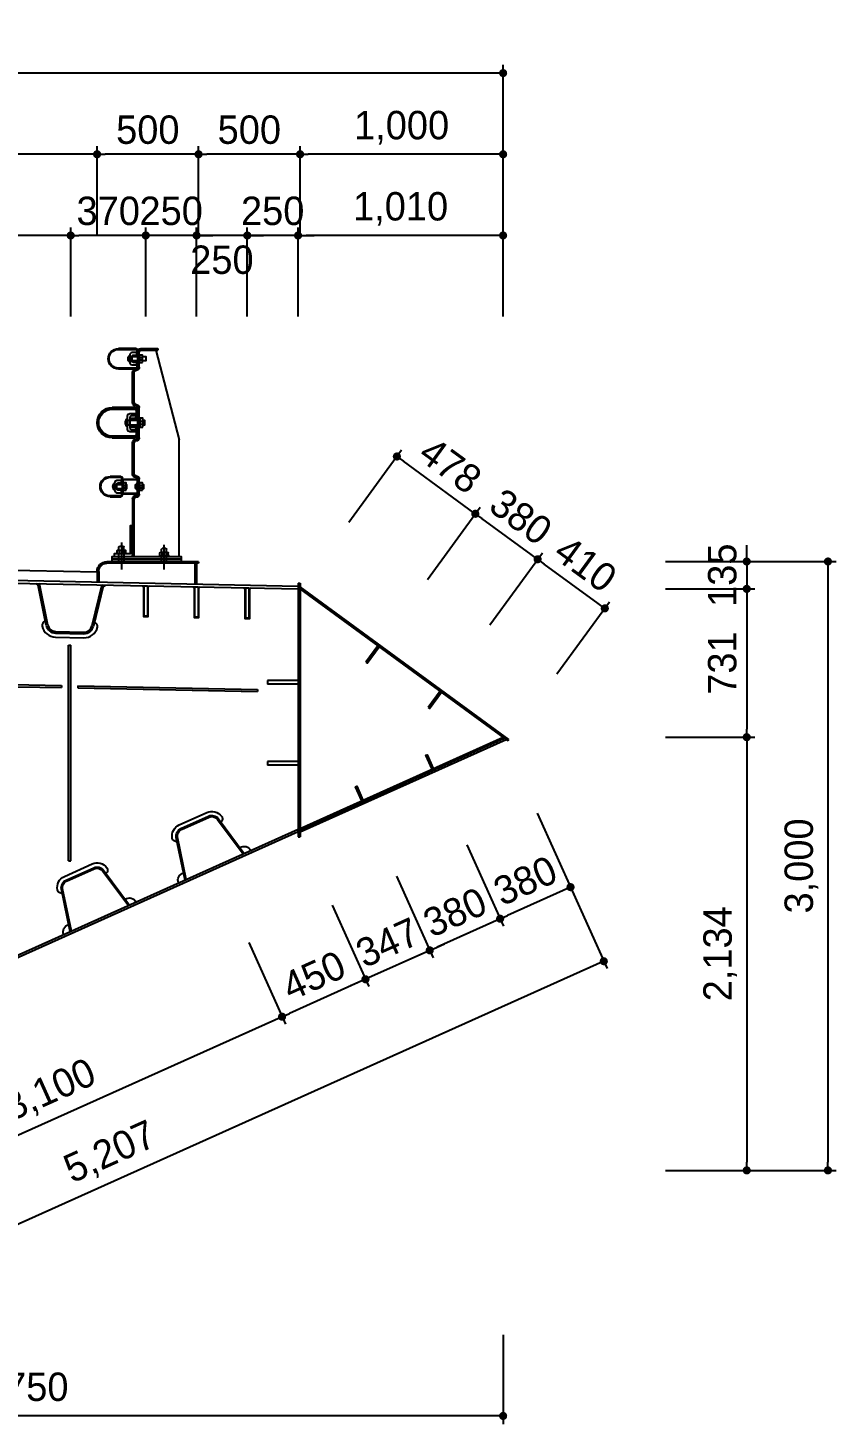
# Model space of a CAD drawing. Extents: x 2940 to 32027, y 1294 to 22572.
# Drawn here: x 22040 to 26021, y 13912 to 20791 of the extents above; entities that cross this region are included whole.
import ezdxf

# ---------------------------------------------------------------- set-up
doc = ezdxf.new("R2010")
doc.units = 0
doc.header["$LTSCALE"] = 400
doc.linetypes.add('CENTER', pattern=[2, 1.25, -0.25, 0.25, -0.25])
doc.linetypes.add('HIDDEN', pattern=[0.375, 0.25, -0.125])
for name, color, linetype in [('CS-DIML', 1, 'Continuous'), ('CS-LIN2', 1, 'Continuous'), ('CS-STEL-MAJR', 3, 'Continuous'), ('DIML', 1, 'Continuous')]:
    doc.layers.add(name, color=color, linetype=linetype)
doc.styles.add('휴먼고딕', font='')
doc.styles.get('휴먼고딕').set_extended_font_data('휴먼고딕')
doc.dimstyles.new('일반도면_0001', dxfattribs={"dimtxt": 3.5, "dimasz": 1, "dimexe": 1, "dimexo": 5, "dimgap": 1.25, "dimtad": 1, "dimdec": 0, "dimzin": 0, "dimdsep": 46, "dimlunit": 6, "dimtxsty": '휴먼고딕', "dimblk": 'DOT', "dimcen": 0, "dimclrd": 1, "dimclre": 1, "dimclrt": 7, "dimadec": 0, "dimazin": 0, "dimtfac": 1, "dimtdec": 0, "dimtix": 1, "dimtmove": 2, "dimatfit": 3, "dimldrblk": 'NONE', "dimfxl": 1, "dimfrac": 2, "dimtolj": 1, "dimtzin": 0, "dimarcsym": 0})

# ---------------------------------------------------------------- blocks, each defined once
blk = doc.blocks.new('u-rib')
at = {"layer": 'CS-STEL-MAJR'}
for p, q in [((-116.6, -204.4), (-162, 0)), ((-153.9, 0), (-161.7, -1.7)), ((-108.8, -202.7), (-153.9, 0)), ((153.9, 0), (108.8, -202.7)), ((153.9, 0), (161.7, -1.7)), ((172, 0), (159.9, -9.8)), ((-172, 0), (-159.9, -9.8)), ((162, 0), (116.6, -204.4)), ((-69.7, -234), (69.7, -234)), ((-69.7, -242), (69.7, -242)), ((-69.7, -262), (69.7, -262))]:
    blk.add_line(p, q, dxfattribs=at)
for centre, radius, start, end in [((-116.6, -204.4), 20, 102.53382, 192.53382), ((-69.7, -194), 48, 192.53382, 270), ((-69.7, -194), 40, 192.53382, 270), ((69.7, -194), 40, 270, 347.46618), ((69.7, -194), 48, 270, 347.46618), ((116.6, -204.4), 20, 347.46618, 77.46618), ((-69.7, -194), 68, 192.53382, 270), ((69.7, -194), 68, 270, 347.46618)]:
    blk.add_arc(centre, radius, start, end, dxfattribs=at)
blk = doc.blocks.new('연석')
at = {"layer": 'CS-STEL-MAJR'}
for p, q in [((-290, 1142), (-405, 700)), ((-216, 1150), (-300, 1150)), ((-300, 1150), (-300, 1142)), ((-216, 1142), (-300, 1142)), ((-211.2, 1106), (-223, 1106)), ((-208, 1058), (-208, 1134)), ((-200, 1119), (-200, 1142)), ((-200, 1058), (-200, 1134)), ((-196, 1142), (-196, 1119)), ((-192, 1150), (-105, 1150)), ((-105, 1146), (-192, 1146)), ((-192, 1115), (-180, 1115)), ((-180, 1111), (-192, 1111)), ((-180, 1115), (-180, 1111)), ((-161, 1082), (-161, 1118)), ((-211.2, 1094), (-223, 1094)), ((-200, 1058), (-200, 1081)), ((-196, 1081), (-196, 1058)), ((-192, 1089), (-180, 1089)), ((-180, 1085), (-192, 1085)), ((-192, 1054), (-105, 1054)), ((-105, 1050), (-192, 1050)), ((-192, 1050), (-191, 1050)), ((-192, 1042), (-191, 1042)), ((-183, 883), (-183, 1034)), ((-180, 1089), (-180, 1085)), ((-175, 883), (-175, 1034)), ((-208, 711), (-208, 859)), ((-200, 711), (-200, 859)), ((-200, 814), (-200, 844)), ((-192, 875), (-191, 875)), ((-192, 867), (-191, 867)), ((-192, 844), (-192, 814)), ((-184, 860), (-75, 860)), ((-75, 852), (-184, 852)), ((-211.2, 793), (-226.2, 793)), ((-211.2, 777), (-226.2, 777)), ((-184, 806), (-167, 806)), ((-167, 798), (-184, 798)), ((-184, 772), (-167, 772)), ((-167, 764), (-184, 764)), ((-167, 806), (-167, 798)), ((-167, 772), (-167, 764)), ((-150, 763), (-150, 807)), ((-405, 126), (-405, 700)), ((-200, 726), (-200, 756)), ((-192, 756), (-192, 726)), ((-192, 703), (-191, 703)), ((-192, 695), (-191, 695)), ((-184, 718), (-75, 718)), ((-75, 710), (-184, 710)), ((-183, 530.5), (-183, 687)), ((-175, 530.5), (-175, 687)), ((-208, 433.5), (-208, 506.5)), ((-200, 433.5), (-200, 506.5)), ((-196.8, 452), (-196.8, 488)), ((-192, 522.5), (-191, 522.5)), ((-192, 514.5), (-191, 514.5)), ((-192, 514.5), (-191, 514.5)), ((-125, 489), (-125, 512)), ((-121, 512), (-121, 489)), ((-117, 520), (-65, 520)), ((-65, 516), (-117, 516)), ((-117, 485), (-105, 485)), ((-105, 485), (-105, 481)), ((-86, 452), (-86, 488)), ((-211.2, 476), (-223, 476)), ((-211.2, 464), (-223, 464)), ((-192, 425.5), (-191, 425.5)), ((-192, 417.5), (-191, 417.5)), ((-131.4, 476), (-143.2, 476)), ((-131.4, 464), (-143.2, 464)), ((-125, 428), (-125, 451)), ((-121, 451), (-121, 428)), ((-105, 481), (-117, 481)), ((-117, 459), (-105, 459)), ((-105, 455), (-117, 455)), ((-117, 424), (-65, 424)), ((-65, 420), (-117, 420)), ((-105, 459), (-105, 455)), ((-183, 126), (-183, 409.5)), ((-350.9, 128.8), (-350.9, 142.5)), ((-347.7, 145.6), (-312.3, 145.6)), ((-342.5, 145.6), (-342.5, 161.5)), ((-340.8, 143.3), (-340.8, 131.1)), ((-339.4, 164.6), (-320.6, 164.6)), ((-319.2, 143.3), (-319.2, 131.1)), ((-317.5, 145.6), (-317.5, 161.5)), ((-309.1, 128.8), (-309.1, 142.5)), ((-93.9, 140.8), (-146.1, 140.8)), ((-146.1, 138), (-146.1, 140.8)), ((-140.9, 140.8), (-140.9, 154.5)), ((-102.3, 157.6), (-137.7, 157.6)), ((-132.5, 157.6), (-132.5, 173.5)), ((-130.8, 155.3), (-130.8, 143.1)), ((-110.6, 176.6), (-129.4, 176.6)), ((-109.2, 155.3), (-109.2, 143.1)), ((-107.5, 157.6), (-107.5, 173.5)), ((-99.1, 140.8), (-99.1, 154.5)), ((-93.9, 138), (-93.9, 140.8)), ((-500, 100), (-48, 100)), ((-500, 92), (-48, 92)), ((-356.1, 128.8), (-303.9, 128.8)), ((-356.1, 126), (-356.1, 128.8)), ((-342.5, 100), (-342.5, 126)), ((-317.5, 100), (-317.5, 126)), ((-303.9, 126), (-303.9, 128.8)), ((-8, 52), (-8, -0.2)), ((0, 52), (0, 0))]:
    blk.add_line(p, q, dxfattribs=at)
at = {"layer": 'CS-STEL-MAJR', "linetype": 'HIDDEN', "ltscale": 12.5}
for p, q in [((-198, 1142), (-198, 1119)), ((-105, 1148), (-192, 1148)), ((-192, 1113), (-180, 1113)), ((-198, 1081), (-198, 1058)), ((-180, 1087), (-192, 1087)), ((-192, 1052), (-105, 1052)), ((-196, 844), (-196, 814)), ((-75, 856), (-184, 856)), ((-184, 802), (-167, 802)), ((-167, 768), (-184, 768)), ((-196, 756), (-196, 726)), ((-184, 714), (-75, 714)), ((-123, 512), (-123, 489)), ((-65, 518), (-117, 518)), ((-117, 483), (-105, 483)), ((-123, 451), (-123, 428)), ((-105, 457), (-117, 457)), ((-117, 422), (-65, 422))]:
    blk.add_line(p, q, dxfattribs=at)
at = {"layer": 'CS-STEL-MAJR', "linetype": 'CENTER', "ltscale": 20}
blk.add_line((-330, 61.1), (-330, 182.4), dxfattribs=at)
at = {"layer": 'CS-STEL-MAJR'}
for points in [[(-223, 1091), (-241, 1091), (-241, 1109), (-223, 1109)], [(-208, 1109), (-161, 1109), (-161, 1091), (-208, 1091)], [(-226.2, 774), (-235, 774), (-235, 796), (-226.2, 796)], [(-208, 796), (-150, 796), (-150, 774), (-208, 774)], [(-223, 461), (-229.8, 461), (-229.8, 479), (-223, 479)], [(-208, 479), (-196.8, 479), (-196.8, 461), (-207.8, 461)], [(-208, 479), (-207.8, 479)], [(-207.8, 461), (-208, 461)], [(-143.2, 461), (-146, 461), (-146, 479), (-143.2, 479)], [(-128.2, 479), (-128, 479)], [(-128.2, 479), (-86, 479), (-86, 461), (-128.2, 461)], [(-128, 461), (-128.2, 461)], [(-175, 409.5), (-175, 276), (-163, 276), (-163, 138), (-85, 138), (-85, 126), (-175, 126), (-175, 276)], [(-132.5, 138), (-132.5, 100)], [(-107.5, 100), (-107.5, 138)], [(-500, 100), (-500, 92)], [(-490, 92), (-490, -9.8)], [(-482, 92), (-482, -9.6)]]:
    blk.add_lwpolyline(points, dxfattribs=at)
for points in [[(-223, 1082), (-223, 1118), (-208, 1118), (-208, 1082)], [(-211.2, 1082), (-211.2, 1118), (-208, 1118), (-208, 1082)], [(-226.2, 763), (-226.2, 807), (-211.2, 807), (-211.2, 763)], [(-211.2, 763), (-211.2, 807), (-208, 807), (-208, 763)], [(-223, 452), (-223, 488), (-208, 488), (-208, 452)], [(-211.2, 452), (-211.2, 488), (-208, 488), (-208, 452)], [(-143.2, 452), (-143.2, 488), (-128.2, 488), (-128.2, 452)], [(-131.4, 452), (-131.4, 488), (-128.2, 488), (-128.2, 452)], [(-415, 112), (-75, 112), (-75, 126), (-415, 126)], [(-415, 100), (-75, 100), (-75, 112), (-415, 112)]]:
    blk.add_lwpolyline(points, close=True, dxfattribs=at)
for points in [[(-179, 1082, 0.414214), (-173, 1088), (-173, 1112, 0.414214), (-179, 1118), (-196, 1118), (-196, 1130), (-173, 1130, -0.414214), (-161, 1118), (-161, 1082, -0.414214), (-173, 1070), (-196, 1070), (-196, 1082)], [(-168, 752), (-192, 752), (-192, 740), (-162, 740, 0.414214), (-150, 752), (-150, 818, 0.414214), (-162, 830), (-192, 830), (-192, 818), (-168, 818, -0.414214), (-162, 812), (-162, 758, -0.414214)], [(-193.6, 432.5), (-131.4, 432.5, 0.414214), (-125, 438.9), (-125, 501.1, 0.414214), (-131.4, 507.5), (-193.6, 507.5, 0.414214), (-200, 501.1), (-200, 438.9, 0.414214)], [(-193.6, 432.5), (-131.4, 432.5, 0.414214), (-125, 438.9), (-125, 501.1, 0.414214), (-131.4, 507.5), (-193.6, 507.5, 0.414214), (-200, 501.1), (-200, 438.9, 0.414214)], [(-193.6, 435.7), (-131.4, 435.7, 0.414214), (-128.2, 438.9), (-128.2, 501.1, 0.414214), (-131.4, 504.3), (-193.6, 504.3, 0.414214), (-196.8, 501.1), (-196.8, 438.9, 0.414214)], [(-193.6, 435.7), (-131.4, 435.7, 0.414214), (-128.2, 438.9), (-128.2, 501.1, 0.414214), (-131.4, 504.3), (-193.6, 504.3, 0.414214), (-196.8, 501.1), (-196.8, 438.9, 0.414214)], [(-104, 452, 0.414214), (-98, 458), (-98, 482, 0.414214), (-104, 488), (-121, 488), (-121, 500), (-98, 500, -0.414214), (-86, 488), (-86, 452, -0.414214), (-98, 440), (-121, 440), (-121, 452)]]:
    blk.add_lwpolyline(points, format="xyb", close=True, dxfattribs=at)
at = {"layer": 'CS-STEL-MAJR', "linetype": 'CENTER', "ltscale": 1000}
blk.add_lwpolyline([(-120, 194.6), (-120, 61.1)], dxfattribs=at)
at = {"layer": 'CS-STEL-MAJR'}
for centre, radius, start, end in [((-216, 1134), 16, 0, 90), ((-216, 1134), 8, 0, 90), ((-192, 1142), 8, 90, 180), ((-192, 1119), 8, 180, 270), ((-192, 1142), 4, 90, 180), ((-192, 1119), 4, 180, 270), ((-177.3, 1100), 24.2, 312.07502, 47.92498), ((-105, 1100), 50, 270, 90), ((-105, 1100), 46, 270, 90), ((-192, 1058), 16, 180, 270), ((-192, 1081), 8, 90, 180), ((-192, 1058), 8, 180, 270), ((-192, 1058), 8, 180, 270), ((-192, 1081), 4, 90, 180), ((-192, 1058), 4, 180, 270), ((-191, 1034), 16, 0, 90), ((-191, 1034), 8, 0, 90), ((-192, 859), 16, 90, 180), ((-192, 859), 8, 90, 180), ((-184, 844), 16, 90, 180), ((-184, 844), 8, 90, 180), ((-191, 883), 8, 270, 0), ((-191, 883), 16, 270, 0), ((-75, 785), 75, 270, 90), ((-75, 785), 67, 270, 90), ((-184, 814), 16, 180, 270), ((-184, 756), 16, 90, 180), ((-184, 814), 8, 180, 270), ((-184, 756), 8, 90, 180), ((-169.2, 785), 29.2, 311.11209, 48.88791), ((-192, 711), 16, 180, 270), ((-184, 726), 16, 180, 270), ((-192, 711), 8, 180, 270), ((-184, 726), 8, 180, 270), ((-191, 687), 16, 0, 90), ((-191, 687), 8, 0, 90), ((-192, 506.5), 16, 90, 180), ((-192, 506.5), 8, 90, 180), ((-213.1, 470), 24.2, 312.07502, 47.92498), ((-191, 530.5), 16, 270, 0), ((-191, 530.5), 8, 270, 0), ((-117, 512), 8, 90, 180), ((-117, 489), 8, 180, 270), ((-117, 512), 4, 90, 180), ((-117, 489), 4, 180, 270), ((-102.3, 470), 24.2, 312.07502, 47.92498), ((-65, 470), 50, 0, 90), ((-65, 470), 46, 0, 90), ((-192, 433.5), 16, 180, 270), ((-192, 433.5), 8, 180, 270), ((-191, 409.5), 16, 0, 90), ((-191, 409.5), 8, 0, 90), ((-117, 451), 8, 90, 180), ((-117, 428), 8, 180, 270), ((-117, 451), 4, 90, 180), ((-117, 428), 4, 180, 270), ((-65, 470), 46, 270, 0), ((-65, 470), 50, 270, 0), ((-347.7, 142.5), 3.13, 90, 180), ((-343.1, 143.3), 2.3, 0, 90), ((-339.4, 161.5), 3.13, 90, 180), ((-338.5, 143.3), 2.3, 90, 180), ((-321.5, 143.3), 2.3, 0, 90), ((-320.6, 161.5), 3.13, 0, 90), ((-316.9, 143.3), 2.3, 90, 180), ((-312.3, 142.5), 3.13, 0, 90), ((-137.7, 154.5), 3.13, 90, 180), ((-133.1, 155.3), 2.3, 0, 90), ((-133.1, 143.1), 2.3, 270, 0), ((-129.4, 173.5), 3.13, 90, 180), ((-128.5, 155.3), 2.3, 90, 180), ((-128.5, 143.1), 2.3, 180, 270), ((-111.5, 155.3), 2.3, 0, 90), ((-111.5, 143.1), 2.3, 270, 0), ((-110.6, 173.5), 3.13, 0, 90), ((-106.9, 155.3), 2.3, 90, 180), ((-106.9, 143.1), 2.3, 180, 270), ((-102.3, 154.5), 3.13, 0, 90), ((-343.1, 131.1), 2.3, 270, 0), ((-338.5, 131.1), 2.3, 180, 270), ((-321.5, 131.1), 2.3, 270, 0), ((-316.9, 131.1), 2.3, 180, 270), ((-48, 52), 48, 0, 90), ((-48, 52), 40, 0, 90)]:
    blk.add_arc(centre, radius, start, end, dxfattribs=at)
at = {"layer": 'CS-STEL-MAJR', "linetype": 'HIDDEN', "ltscale": 12.5}
for centre, radius, start, end in [((-192, 1142), 6, 90, 180), ((-192, 1119), 6, 180, 270), ((-105, 1100), 48, 270, 90), ((-192, 1081), 6, 90, 180), ((-192, 1058), 6, 180, 270), ((-184, 844), 12, 90, 180), ((-75, 785), 71, 270, 90), ((-184, 814), 12, 180, 270), ((-184, 756), 12, 90, 180), ((-184, 726), 12, 180, 270), ((-117, 512), 6, 90, 180), ((-117, 489), 6, 180, 270), ((-65, 470), 48, 0, 90), ((-117, 451), 6, 90, 180), ((-117, 428), 6, 180, 270), ((-65, 470), 48, 270, 0)]:
    blk.add_arc(centre, radius, start, end, dxfattribs=at)
blk = doc.blocks.new('하부리브(320)')
at = {"layer": 'CS-STEL-MAJR'}
for points in [[(160, 0), (113.6, 208.7, 0.351505), (74.6, 240), (-74.6, 240, 0.351505), (-113.6, 208.7), (-160, 0)], [(159.7, 1.3), (153.9, 0), (107.8, 207.4, 0.351505), (74.6, 234), (-74.6, 234, 0.351505), (-107.8, 207.4), (-153.9, 0), (-159.7, 1.3)], [(118, 189.2, 0.414214), (133.1, 213, 0.351505), (74.6, 260), (-74.6, 260, 0.351505), (-133.1, 213, 0.414214), (-118, 189.2)]]:
    blk.add_lwpolyline(points, format="xyb", dxfattribs=at)
for centre, start, end in [((-160, 0), 77.4674, 180), ((160, 0), 360, 102.5326)]:
    blk.add_arc(centre, 35, start, end, dxfattribs=at)
blk = doc.blocks.new('_Dot')
at = {"layer": 'DIML'}
blk.add_line((0, 0), (-1, 0), dxfattribs=at)
at = {"layer": 'DIML', "const_width": 0.5}
blk.add_lwpolyline([(-0.25, 0, 1), (0.25, 0, 1)], format="xyb", close=True, dxfattribs=at)
blk = doc.blocks.new('*D100')
at = {"layer": 'CS-DIML', "color": 1, "lineweight": -2, "transparency": 16777216}
for p, q in [((4880.7, 20168.3), (4880.7, 20608.3)), ((24380.7, 20168.3), (24380.7, 20608.3)), ((24340.7, 20568.3), (4920.7, 20568.3))]:
    blk.add_line(p, q, dxfattribs=at)
at = {"layer": 'Defpoints', "color": 0, "transparency": 16777216}
for p in [(4880.7, 20568.3), (4880.7, 20168.3), (24380.7, 20168.3)]:
    blk.add_point(p, dxfattribs=at)
at = {"layer": 'CS-DIML', "color": 1, "lineweight": -2, "transparency": 16777216, "xscale": 40, "yscale": 40, "zscale": 40, "rotation": 180}
blk.add_blockref('_Dot', (4880.7, 20568.3), dxfattribs=at)
at = {"layer": 'CS-DIML', "color": 1, "lineweight": -2, "transparency": 16777216, "xscale": 40, "yscale": 40, "zscale": 40}
blk.add_blockref('_Dot', (24380.7, 20568.3), dxfattribs=at)
at = {"layer": 'CS-DIML', "color": 7, "transparency": 16777216, "insert": (14630.7, 20699.1), "char_height": 140, "attachment_point": 5, "style": '휴먼고딕'}
blk.add_mtext('\\A1;19,500', dxfattribs=at)
blk = doc.blocks.new('_None')
blk = doc.blocks.new('*D102')
at = {"layer": 'CS-DIML', "color": 1, "lineweight": -2, "transparency": 16777216}
for p, q in [((20380.7, 19768.3), (20380.7, 20208.3)), ((22340.7, 20168.3), (20420.7, 20168.3)), ((22380.7, 19768.3), (22380.7, 20208.3))]:
    blk.add_line(p, q, dxfattribs=at)
at = {"layer": 'Defpoints', "color": 0, "transparency": 16777216}
for p in [(20380.7, 20168.3), (20380.7, 19768.3), (22380.7, 19768.3)]:
    blk.add_point(p, dxfattribs=at)
at = {"layer": 'CS-DIML', "color": 1, "lineweight": -2, "transparency": 16777216, "xscale": 40, "yscale": 40, "zscale": 40, "rotation": 180}
blk.add_blockref('_Dot', (20380.7, 20168.3), dxfattribs=at)
at = {"layer": 'CS-DIML', "color": 1, "lineweight": -2, "transparency": 16777216, "xscale": 40, "yscale": 40, "zscale": 40}
blk.add_blockref('_Dot', (22380.7, 20168.3), dxfattribs=at)
at = {"layer": 'CS-DIML', "color": 7, "transparency": 16777216, "insert": (21380.7, 20299.1), "char_height": 140, "attachment_point": 5, "style": '휴먼고딕'}
blk.add_mtext('\\A1;2,000', dxfattribs=at)
blk = doc.blocks.new('*D103')
at = {"layer": 'CS-DIML', "color": 1, "lineweight": -2, "transparency": 16777216}
for p, q in [((22380.7, 19768.3), (22380.7, 20208.3)), ((22840.7, 20168.3), (22420.7, 20168.3)), ((22880.7, 19768.3), (22880.7, 20208.3))]:
    blk.add_line(p, q, dxfattribs=at)
at = {"layer": 'Defpoints', "color": 0, "transparency": 16777216}
for p in [(22380.7, 20168.3), (22380.7, 19768.3), (22880.7, 19768.3)]:
    blk.add_point(p, dxfattribs=at)
at = {"layer": 'CS-DIML', "color": 1, "lineweight": -2, "transparency": 16777216, "xscale": 40, "yscale": 40, "zscale": 40, "rotation": 180}
blk.add_blockref('_Dot', (22380.7, 20168.3), dxfattribs=at)
at = {"layer": 'CS-DIML', "color": 1, "lineweight": -2, "transparency": 16777216, "xscale": 40, "yscale": 40, "zscale": 40}
blk.add_blockref('_Dot', (22880.7, 20168.3), dxfattribs=at)
at = {"layer": 'CS-DIML', "color": 7, "transparency": 16777216, "insert": (22630.7, 20288.7), "char_height": 140, "attachment_point": 5, "style": '휴먼고딕'}
blk.add_mtext('\\A1;500', dxfattribs=at)
blk = doc.blocks.new('*D104')
at = {"layer": 'CS-DIML', "color": 1, "lineweight": -2, "transparency": 16777216}
for p, q in [((22880.7, 19768.3), (22880.7, 20208.3)), ((23340.7, 20168.3), (22920.7, 20168.3)), ((23380.7, 19768.3), (23380.7, 20208.3))]:
    blk.add_line(p, q, dxfattribs=at)
at = {"layer": 'Defpoints', "color": 0, "transparency": 16777216}
for p in [(22880.7, 20168.3), (22880.7, 19768.3), (23380.7, 19768.3)]:
    blk.add_point(p, dxfattribs=at)
at = {"layer": 'CS-DIML', "color": 1, "lineweight": -2, "transparency": 16777216, "xscale": 40, "yscale": 40, "zscale": 40, "rotation": 180}
blk.add_blockref('_Dot', (22880.7, 20168.3), dxfattribs=at)
at = {"layer": 'CS-DIML', "color": 1, "lineweight": -2, "transparency": 16777216, "xscale": 40, "yscale": 40, "zscale": 40}
blk.add_blockref('_Dot', (23380.7, 20168.3), dxfattribs=at)
at = {"layer": 'CS-DIML', "color": 7, "transparency": 16777216, "insert": (23130.7, 20288.7), "char_height": 140, "attachment_point": 5, "style": '휴먼고딕'}
blk.add_mtext('\\A1;500', dxfattribs=at)
blk = doc.blocks.new('*D105')
at = {"layer": 'CS-DIML', "color": 1, "lineweight": -2, "transparency": 16777216}
for p, q in [((23380.7, 19768.3), (23380.7, 20208.3)), ((24340.7, 20168.3), (23420.7, 20168.3)), ((24380.7, 19768.3), (24380.7, 20208.3))]:
    blk.add_line(p, q, dxfattribs=at)
at = {"layer": 'Defpoints', "color": 0, "transparency": 16777216}
for p in [(23380.7, 20168.3), (23380.7, 19768.3), (24380.7, 19768.3)]:
    blk.add_point(p, dxfattribs=at)
at = {"layer": 'CS-DIML', "color": 1, "lineweight": -2, "transparency": 16777216, "xscale": 40, "yscale": 40, "zscale": 40, "rotation": 180}
blk.add_blockref('_Dot', (23380.7, 20168.3), dxfattribs=at)
at = {"layer": 'CS-DIML', "color": 1, "lineweight": -2, "transparency": 16777216, "xscale": 40, "yscale": 40, "zscale": 40}
blk.add_blockref('_Dot', (24380.7, 20168.3), dxfattribs=at)
at = {"layer": 'CS-DIML', "color": 7, "transparency": 16777216, "insert": (23880.7, 20299.1), "char_height": 140, "attachment_point": 5, "style": '휴먼고딕'}
blk.add_mtext('\\A1;1,000', dxfattribs=at)
blk = doc.blocks.new('*D109')
at = {"layer": 'CS-DIML', "color": 1, "lineweight": -2, "transparency": 16777216}
for p, q in [((7010.7, 19368.3), (7010.7, 19808.3)), ((22210.7, 19768.3), (7050.7, 19768.3)), ((22250.7, 19368.3), (22250.7, 19808.3))]:
    blk.add_line(p, q, dxfattribs=at)
at = {"layer": 'Defpoints', "color": 0, "transparency": 16777216}
for p in [(7010.7, 19768.3), (7010.7, 19368.3), (22250.7, 19368.3)]:
    blk.add_point(p, dxfattribs=at)
at = {"layer": 'CS-DIML', "color": 1, "lineweight": -2, "transparency": 16777216, "xscale": 40, "yscale": 40, "zscale": 40, "rotation": 180}
blk.add_blockref('_Dot', (7010.7, 19768.3), dxfattribs=at)
at = {"layer": 'CS-DIML', "color": 1, "lineweight": -2, "transparency": 16777216, "xscale": 40, "yscale": 40, "zscale": 40}
blk.add_blockref('_Dot', (22250.7, 19768.3), dxfattribs=at)
at = {"layer": 'CS-DIML', "color": 7, "transparency": 16777216, "insert": (14630.7, 19899.1), "char_height": 140, "attachment_point": 5, "style": '휴먼고딕'}
blk.add_mtext('\\A1;24@635=15,240', dxfattribs=at)
blk = doc.blocks.new('*D110')
at = {"layer": 'CS-DIML', "color": 1, "lineweight": -2, "transparency": 16777216}
for p, q in [((22250.7, 19368.3), (22250.7, 19808.3)), ((22580.7, 19768.3), (22290.7, 19768.3)), ((22620.7, 19368.3), (22620.7, 19808.3))]:
    blk.add_line(p, q, dxfattribs=at)
at = {"layer": 'Defpoints', "color": 0, "transparency": 16777216}
for p in [(22250.7, 19768.3), (22250.7, 19368.3), (22620.7, 19368.3)]:
    blk.add_point(p, dxfattribs=at)
at = {"layer": 'CS-DIML', "color": 1, "lineweight": -2, "transparency": 16777216, "xscale": 40, "yscale": 40, "zscale": 40, "rotation": 180}
blk.add_blockref('_Dot', (22250.7, 19768.3), dxfattribs=at)
at = {"layer": 'CS-DIML', "color": 1, "lineweight": -2, "transparency": 16777216, "xscale": 40, "yscale": 40, "zscale": 40}
blk.add_blockref('_Dot', (22620.7, 19768.3), dxfattribs=at)
at = {"layer": 'CS-DIML', "color": 7, "transparency": 16777216, "insert": (22435.7, 19888.7), "char_height": 140, "attachment_point": 5, "style": '휴먼고딕'}
blk.add_mtext('\\A1;370', dxfattribs=at)
blk = doc.blocks.new('*D111')
at = {"layer": 'CS-DIML', "color": 1, "lineweight": -2, "transparency": 16777216}
for p, q in [((22580.7, 19768.3), (22540.7, 19768.3)), ((22620.7, 19368.3), (22620.7, 19808.3)), ((22870.7, 19768.3), (22620.7, 19768.3)), ((22870.7, 19368.3), (22870.7, 19808.3)), ((22910.7, 19768.3), (22950.7, 19768.3))]:
    blk.add_line(p, q, dxfattribs=at)
at = {"layer": 'Defpoints', "color": 0, "transparency": 16777216}
for p in [(22620.7, 19768.3), (22620.7, 19368.3), (22870.7, 19368.3)]:
    blk.add_point(p, dxfattribs=at)
at = {"layer": 'CS-DIML', "color": 1, "lineweight": -2, "transparency": 16777216, "xscale": 40, "yscale": 40, "zscale": 40}
blk.add_blockref('_Dot', (22620.7, 19768.3), dxfattribs=at)
at = {"layer": 'CS-DIML', "color": 1, "lineweight": -2, "transparency": 16777216, "xscale": 40, "yscale": 40, "zscale": 40, "rotation": 180}
blk.add_blockref('_Dot', (22870.7, 19768.3), dxfattribs=at)
at = {"layer": 'CS-DIML', "color": 7, "transparency": 16777216, "insert": (22745.7, 19888.7), "char_height": 140, "attachment_point": 5, "style": '휴먼고딕'}
blk.add_mtext('\\A1;250', dxfattribs=at)
blk = doc.blocks.new('*D112')
at = {"layer": 'CS-DIML', "color": 1, "lineweight": -2, "transparency": 16777216}
for p, q in [((22830.7, 19768.3), (22790.7, 19768.3)), ((22870.7, 19368.3), (22870.7, 19808.3)), ((23120.7, 19768.3), (22870.7, 19768.3)), ((23120.7, 19368.3), (23120.7, 19808.3)), ((23160.7, 19768.3), (23200.7, 19768.3))]:
    blk.add_line(p, q, dxfattribs=at)
at = {"layer": 'Defpoints', "color": 0, "transparency": 16777216}
for p in [(22870.7, 19768.3), (22870.7, 19368.3), (23120.7, 19368.3)]:
    blk.add_point(p, dxfattribs=at)
at = {"layer": 'CS-DIML', "color": 1, "lineweight": -2, "transparency": 16777216, "xscale": 40, "yscale": 40, "zscale": 40}
blk.add_blockref('_Dot', (22870.7, 19768.3), dxfattribs=at)
at = {"layer": 'CS-DIML', "color": 1, "lineweight": -2, "transparency": 16777216, "xscale": 40, "yscale": 40, "zscale": 40, "rotation": 180}
blk.add_blockref('_Dot', (23120.7, 19768.3), dxfattribs=at)
at = {"layer": 'CS-DIML', "color": 7, "transparency": 16777216, "char_height": 140, "attachment_point": 5, "style": '휴먼고딕'}
for s, insert in [('\\A1;', (22995.7, 19888.3)), ('\\A1;250', (22995.7, 19647.9))]:
    blk.add_mtext(s, dxfattribs=dict(at, insert=insert))
blk = doc.blocks.new('*D113')
at = {"layer": 'CS-DIML', "color": 1, "lineweight": -2, "transparency": 16777216}
for p, q in [((23080.7, 19768.3), (23040.7, 19768.3)), ((23120.7, 19368.3), (23120.7, 19808.3)), ((23370.7, 19768.3), (23120.7, 19768.3)), ((23370.7, 19368.3), (23370.7, 19808.3)), ((23410.7, 19768.3), (23450.7, 19768.3))]:
    blk.add_line(p, q, dxfattribs=at)
at = {"layer": 'Defpoints', "color": 0, "transparency": 16777216}
for p in [(23120.7, 19768.3), (23120.7, 19368.3), (23370.7, 19368.3)]:
    blk.add_point(p, dxfattribs=at)
at = {"layer": 'CS-DIML', "color": 1, "lineweight": -2, "transparency": 16777216, "xscale": 40, "yscale": 40, "zscale": 40}
blk.add_blockref('_Dot', (23120.7, 19768.3), dxfattribs=at)
at = {"layer": 'CS-DIML', "color": 1, "lineweight": -2, "transparency": 16777216, "xscale": 40, "yscale": 40, "zscale": 40, "rotation": 180}
blk.add_blockref('_Dot', (23370.7, 19768.3), dxfattribs=at)
at = {"layer": 'CS-DIML', "color": 7, "transparency": 16777216, "insert": (23245.7, 19888.7), "char_height": 140, "attachment_point": 5, "style": '휴먼고딕'}
blk.add_mtext('\\A1;250', dxfattribs=at)
blk = doc.blocks.new('*D114')
at = {"layer": 'CS-DIML', "color": 1, "lineweight": -2, "transparency": 16777216}
for p, q in [((23370.7, 19368.3), (23370.7, 19808.3)), ((24340.7, 19768.3), (23410.7, 19768.3)), ((24380.7, 19368.3), (24380.7, 19808.3))]:
    blk.add_line(p, q, dxfattribs=at)
at = {"layer": 'Defpoints', "color": 0, "transparency": 16777216}
for p in [(23370.7, 19768.3), (23370.7, 19368.3), (24380.7, 19368.3)]:
    blk.add_point(p, dxfattribs=at)
at = {"layer": 'CS-DIML', "color": 1, "lineweight": -2, "transparency": 16777216, "xscale": 40, "yscale": 40, "zscale": 40, "rotation": 180}
blk.add_blockref('_Dot', (23370.7, 19768.3), dxfattribs=at)
at = {"layer": 'CS-DIML', "color": 1, "lineweight": -2, "transparency": 16777216, "xscale": 40, "yscale": 40, "zscale": 40}
blk.add_blockref('_Dot', (24380.7, 19768.3), dxfattribs=at)
at = {"layer": 'CS-DIML', "color": 7, "transparency": 16777216, "insert": (23875.7, 19899.1), "char_height": 140, "attachment_point": 5, "style": '휴먼고딕'}
blk.add_mtext('\\A1;1,010', dxfattribs=at)
blk = doc.blocks.new('*D131')
at = {"layer": 'CS-DIML', "color": 1, "lineweight": -2, "transparency": 16777216}
for p, q in [((19630.7, 14351.9), (19630.7, 13911.9)), ((24380.7, 14351.9), (24380.7, 13911.9)), ((24340.7, 13951.9), (19670.7, 13951.9))]:
    blk.add_line(p, q, dxfattribs=at)
at = {"layer": 'Defpoints', "color": 0, "transparency": 16777216}
for p in [(19630.7, 14351.9), (24380.7, 14351.9), (19630.7, 13951.9)]:
    blk.add_point(p, dxfattribs=at)
at = {"layer": 'CS-DIML', "color": 1, "lineweight": -2, "transparency": 16777216, "xscale": 40, "yscale": 40, "zscale": 40, "rotation": 180}
blk.add_blockref('_Dot', (19630.7, 13951.9), dxfattribs=at)
at = {"layer": 'CS-DIML', "color": 1, "lineweight": -2, "transparency": 16777216, "xscale": 40, "yscale": 40, "zscale": 40}
blk.add_blockref('_Dot', (24380.7, 13951.9), dxfattribs=at)
at = {"layer": 'CS-DIML', "color": 7, "transparency": 16777216, "insert": (22005.7, 14082.7), "char_height": 140, "attachment_point": 5, "style": '휴먼고딕'}
blk.add_mtext('\\A1;4,750', dxfattribs=at)
blk = doc.blocks.new('*D142')
at = {"layer": 'CS-DIML', "color": 1, "lineweight": -2, "transparency": 16777216}
for p, q in [((23128.1, 16283.9), (23308.4, 15882.6)), ((23255.5, 15902.7), (20500.8, 14664.9)), ((20300.4, 15013.3), (20480.8, 14612))]:
    blk.add_line(p, q, dxfattribs=at)
at = {"layer": 'Defpoints', "color": 0, "transparency": 16777216}
for p in [(23128.1, 16283.9), (20300.4, 15013.3), (20464.4, 14648.5)]:
    blk.add_point(p, dxfattribs=at)
at = {"layer": 'CS-DIML', "color": 1, "lineweight": -2, "transparency": 16777216, "xscale": 40, "yscale": 40, "zscale": 40}
for p, rotation in [((23292, 15919), 24.19597258254172), ((20464.4, 14648.5), 204.1959725825417)]:
    blk.add_blockref('_Dot', p, dxfattribs=dict(at, rotation=rotation))
at = {"layer": 'CS-DIML', "color": 7, "transparency": 16777216, "insert": (21824.6, 15403), "char_height": 140, "attachment_point": 5, "rotation": 24.19597, "style": '휴먼고딕'}
blk.add_mtext('\\A1;5@620=3,100', dxfattribs=at)
blk = doc.blocks.new('*D143')
at = {"layer": 'CS-DIML', "color": 1, "lineweight": -2, "transparency": 16777216}
for p, q in [((23538.7, 16468.4), (23719.1, 16067.1)), ((23128.1, 16283.9), (23308.4, 15882.6)), ((23666.2, 16087.2), (23328.5, 15935.4))]:
    blk.add_line(p, q, dxfattribs=at)
at = {"layer": 'Defpoints', "color": 0, "transparency": 16777216}
for p in [(23538.7, 16468.4), (23128.1, 16283.9), (23292, 15919)]:
    blk.add_point(p, dxfattribs=at)
at = {"layer": 'CS-DIML', "color": 1, "lineweight": -2, "transparency": 16777216, "xscale": 40, "yscale": 40, "zscale": 40}
for p, rotation in [((23702.7, 16103.6), 24.19597258254172), ((23292, 15919), 204.1959725825417)]:
    blk.add_blockref('_Dot', p, dxfattribs=dict(at, rotation=rotation))
at = {"layer": 'CS-DIML', "color": 7, "transparency": 16777216, "insert": (23448, 16121.1), "char_height": 140, "attachment_point": 5, "rotation": 24.19597, "style": '휴먼고딕'}
blk.add_mtext('\\A1;450', dxfattribs=at)
blk = doc.blocks.new('*D144')
at = {"layer": 'CS-DIML', "color": 1, "lineweight": -2, "transparency": 16777216}
for p, q in [((23855.5, 16610.8), (24035.8, 16209.4)), ((23538.7, 16468.4), (23719.1, 16067.1)), ((24019.4, 16245.9), (23702.7, 16103.6)), ((24055.9, 16262.3), (24092.4, 16278.7)), ((23666.2, 16087.2), (23629.7, 16070.8))]:
    blk.add_line(p, q, dxfattribs=at)
at = {"layer": 'Defpoints', "color": 0, "transparency": 16777216}
for p in [(23855.5, 16610.8), (23538.7, 16468.4), (23702.7, 16103.6)]:
    blk.add_point(p, dxfattribs=at)
at = {"layer": 'CS-DIML', "color": 1, "lineweight": -2, "transparency": 16777216, "xscale": 40, "yscale": 40, "zscale": 40}
for p, rotation in [((24019.4, 16245.9), 204.1959725825417), ((23702.7, 16103.6), 24.19597258254169)]:
    blk.add_blockref('_Dot', p, dxfattribs=dict(at, rotation=rotation))
at = {"layer": 'CS-DIML', "color": 7, "transparency": 16777216, "insert": (23811.9, 16284.2), "char_height": 140, "attachment_point": 5, "rotation": 24.19597, "style": '휴먼고딕'}
blk.add_mtext('\\A1;347', dxfattribs=at)
blk = doc.blocks.new('*D145')
at = {"layer": 'CS-DIML', "color": 1, "lineweight": -2, "transparency": 16777216}
for p, q in [((24202.1, 16766.5), (24382.5, 16365.2)), ((23855.5, 16610.8), (24035.8, 16209.4)), ((24329.6, 16385.3), (24055.9, 16262.3))]:
    blk.add_line(p, q, dxfattribs=at)
at = {"layer": 'Defpoints', "color": 0, "transparency": 16777216}
for p in [(24202.1, 16766.5), (23855.5, 16610.8), (24019.4, 16245.9)]:
    blk.add_point(p, dxfattribs=at)
at = {"layer": 'CS-DIML', "color": 1, "lineweight": -2, "transparency": 16777216, "xscale": 40, "yscale": 40, "zscale": 40}
for p, rotation in [((24366.1, 16401.7), 24.19597258254172), ((24019.4, 16245.9), 204.1959725825417)]:
    blk.add_blockref('_Dot', p, dxfattribs=dict(at, rotation=rotation))
at = {"layer": 'CS-DIML', "color": 7, "transparency": 16777216, "insert": (24143.4, 16433.6), "char_height": 140, "attachment_point": 5, "rotation": 24.19597, "style": '휴먼고딕'}
blk.add_mtext('\\A1;380', dxfattribs=at)
blk = doc.blocks.new('*D146')
at = {"layer": 'CS-DIML', "color": 1, "lineweight": -2, "transparency": 16777216}
for p, q in [((24548.7, 16922.3), (24729.1, 16520.9)), ((24202.1, 16766.5), (24382.5, 16365.2)), ((24676.2, 16541), (24402.6, 16418))]:
    blk.add_line(p, q, dxfattribs=at)
at = {"layer": 'Defpoints', "color": 0, "transparency": 16777216}
for p in [(24548.7, 16922.3), (24202.1, 16766.5), (24366.1, 16401.7)]:
    blk.add_point(p, dxfattribs=at)
at = {"layer": 'CS-DIML', "color": 1, "lineweight": -2, "transparency": 16777216, "xscale": 40, "yscale": 40, "zscale": 40}
for p, rotation in [((24712.7, 16557.4), 24.19597258254172), ((24366.1, 16401.7), 204.1959725825417)]:
    blk.add_blockref('_Dot', p, dxfattribs=dict(at, rotation=rotation))
at = {"layer": 'CS-DIML', "color": 7, "transparency": 16777216, "insert": (24490, 16589.3), "char_height": 140, "attachment_point": 5, "rotation": 24.19597, "style": '휴먼고딕'}
blk.add_mtext('\\A1;380', dxfattribs=at)
blk = doc.blocks.new('*D147')
at = {"layer": 'CS-DIML', "color": 1, "lineweight": -2, "transparency": 16777216}
for p, q in [((24712.7, 16557.4), (24893, 16156.1)), ((24840.1, 16176.1), (20163.1, 14074.6)), ((19962.7, 14423.1), (20143, 14021.7))]:
    blk.add_line(p, q, dxfattribs=at)
at = {"layer": 'Defpoints', "color": 0, "transparency": 16777216}
for p in [(24712.7, 16557.4), (19962.7, 14423.1), (20126.6, 14058.2)]:
    blk.add_point(p, dxfattribs=at)
at = {"layer": 'CS-DIML', "color": 1, "lineweight": -2, "transparency": 16777216, "xscale": 40, "yscale": 40, "zscale": 40}
for p, rotation in [((24876.6, 16192.5), 24.19597258254172), ((20126.6, 14058.2), 204.1959725825417)]:
    blk.add_blockref('_Dot', p, dxfattribs=dict(at, rotation=rotation))
at = {"layer": 'CS-DIML', "color": 7, "transparency": 16777216, "insert": (22448, 15244.7), "char_height": 140, "attachment_point": 5, "rotation": 24.19597, "style": '휴먼고딕'}
blk.add_mtext('\\A1;5,207', dxfattribs=at)
blk = doc.blocks.new('*D151')
at = {"layer": 'CS-DIML', "color": 1, "lineweight": -2, "transparency": 16777216}
for p, q in [((24314.6, 17849.9), (24574.2, 18205.1)), ((24849.3, 17954.5), (24582.9, 18149.2)), ((24645.6, 17608), (24905.2, 17963.2))]:
    blk.add_line(p, q, dxfattribs=at)
at = {"layer": 'Defpoints', "color": 0, "transparency": 16777216}
for p in [(24550.6, 18172.8), (24314.6, 17849.9), (24645.6, 17608)]:
    blk.add_point(p, dxfattribs=at)
at = {"layer": 'CS-DIML', "color": 1, "lineweight": -2, "transparency": 16777216, "xscale": 40, "yscale": 40, "zscale": 40}
for p, rotation in [((24550.6, 18172.8), 143.8456455162779), ((24881.6, 17930.9), 323.8456455162778)]:
    blk.add_blockref('_Dot', p, dxfattribs=dict(at, rotation=rotation))
at = {"layer": 'CS-DIML', "color": 7, "transparency": 16777216, "insert": (24787.1, 18149.1), "char_height": 140, "attachment_point": 5, "rotation": 323.84565, "style": '휴먼고딕'}
blk.add_mtext('\\A1;410', dxfattribs=at)
blk = doc.blocks.new('*D152')
at = {"layer": 'CS-DIML', "color": 1, "lineweight": -2, "transparency": 16777216}
for p, q in [((24007.8, 18074), (24267.3, 18429.3)), ((24518.3, 18196.4), (24276, 18373.4)), ((24314.6, 17849.9), (24574.2, 18205.1))]:
    blk.add_line(p, q, dxfattribs=at)
at = {"layer": 'Defpoints', "color": 0, "transparency": 16777216}
for p in [(24243.7, 18397), (24007.8, 18074), (24314.6, 17849.9)]:
    blk.add_point(p, dxfattribs=at)
at = {"layer": 'CS-DIML', "color": 1, "lineweight": -2, "transparency": 16777216, "xscale": 40, "yscale": 40, "zscale": 40}
for p, rotation in [((24243.7, 18397), 143.8456455162779), ((24550.6, 18172.8), 323.8456455162778)]:
    blk.add_blockref('_Dot', p, dxfattribs=dict(at, rotation=rotation))
at = {"layer": 'CS-DIML', "color": 7, "transparency": 16777216, "insert": (24468.2, 18382.1), "char_height": 140, "attachment_point": 5, "rotation": 323.84565, "style": '휴먼고딕'}
blk.add_mtext('\\A1;380', dxfattribs=at)
blk = doc.blocks.new('*D153')
at = {"layer": 'CS-DIML', "color": 1, "lineweight": -2, "transparency": 16777216}
for p, q in [((23621.4, 18356.3), (23881, 18711.6)), ((24211.4, 18420.6), (23889.7, 18655.7)), ((24007.8, 18074), (24267.3, 18429.3))]:
    blk.add_line(p, q, dxfattribs=at)
at = {"layer": 'Defpoints', "color": 0, "transparency": 16777216}
for p in [(23857.4, 18679.3), (23621.4, 18356.3), (24007.8, 18074)]:
    blk.add_point(p, dxfattribs=at)
at = {"layer": 'CS-DIML', "color": 1, "lineweight": -2, "transparency": 16777216, "xscale": 40, "yscale": 40, "zscale": 40}
for p, rotation in [((23857.4, 18679.3), 143.8456455162779), ((24243.7, 18397), 323.8456455162778)]:
    blk.add_blockref('_Dot', p, dxfattribs=dict(at, rotation=rotation))
at = {"layer": 'CS-DIML', "color": 7, "transparency": 16777216, "insert": (24121.4, 18635.1), "char_height": 140, "attachment_point": 5, "rotation": 323.84565, "style": '휴먼고딕'}
blk.add_mtext('\\A1;478', dxfattribs=at)
blk = doc.blocks.new('*D160')
at = {"layer": 'CS-DIML', "color": 1, "lineweight": -2, "transparency": 16777216}
for p, q in [((25180.7, 17296.2), (25620.7, 17296.2)), ((25580.7, 17256.2), (25580.7, 15201.9)), ((25180.7, 15161.9), (25620.7, 15161.9))]:
    blk.add_line(p, q, dxfattribs=at)
at = {"layer": 'Defpoints', "color": 0, "transparency": 16777216}
for p in [(25180.7, 17296.2), (25180.7, 15161.9), (25580.7, 15161.9)]:
    blk.add_point(p, dxfattribs=at)
at = {"layer": 'CS-DIML', "color": 1, "lineweight": -2, "transparency": 16777216, "xscale": 40, "yscale": 40, "zscale": 40}
for p, rotation in [((25580.7, 17296.2), 90), ((25580.7, 15161.9), 270)]:
    blk.add_blockref('_Dot', p, dxfattribs=dict(at, rotation=rotation))
at = {"layer": 'CS-DIML', "color": 7, "transparency": 16777216, "insert": (25449.9, 16229.1), "char_height": 140, "attachment_point": 5, "rotation": 90, "style": '휴먼고딕'}
blk.add_mtext('\\A1;2,134', dxfattribs=at)
blk = doc.blocks.new('*D161')
at = {"layer": 'CS-DIML', "color": 1, "lineweight": -2, "transparency": 16777216}
for p, q in [((25180.7, 18026.9), (25620.7, 18026.9)), ((25580.7, 17986.9), (25580.7, 17336.2)), ((25180.7, 17296.2), (25620.7, 17296.2))]:
    blk.add_line(p, q, dxfattribs=at)
at = {"layer": 'Defpoints', "color": 0, "transparency": 16777216}
for p in [(25180.7, 18026.9), (25180.7, 17296.2), (25580.7, 17296.2)]:
    blk.add_point(p, dxfattribs=at)
at = {"layer": 'CS-DIML', "color": 1, "lineweight": -2, "transparency": 16777216, "xscale": 40, "yscale": 40, "zscale": 40}
for p, rotation in [((25580.7, 18026.9), 90), ((25580.7, 17296.2), 270)]:
    blk.add_blockref('_Dot', p, dxfattribs=dict(at, rotation=rotation))
at = {"layer": 'CS-DIML', "color": 7, "transparency": 16777216, "insert": (25460.7, 17661.6), "char_height": 140, "attachment_point": 5, "rotation": 90, "style": '휴먼고딕'}
blk.add_mtext('\\A1;731', dxfattribs=at)
blk = doc.blocks.new('*D158')
at = {"layer": 'CS-DIML', "color": 1, "lineweight": -2, "transparency": 16777216}
for p, q in [((25580.7, 18201.9), (25580.7, 18241.9)), ((25180.7, 18161.9), (25620.7, 18161.9)), ((25580.7, 18161.9), (25580.7, 18026.9)), ((25180.7, 18026.9), (25620.7, 18026.9)), ((25580.7, 17986.9), (25580.7, 17946.9))]:
    blk.add_line(p, q, dxfattribs=at)
at = {"layer": 'Defpoints', "color": 0, "transparency": 16777216}
for p in [(25180.7, 18161.9), (25180.7, 18026.9), (25580.7, 18026.9)]:
    blk.add_point(p, dxfattribs=at)
at = {"layer": 'CS-DIML', "color": 1, "lineweight": -2, "transparency": 16777216, "xscale": 40, "yscale": 40, "zscale": 40}
for p, rotation in [((25580.7, 18161.9), 270), ((25580.7, 18026.9), 90)]:
    blk.add_blockref('_Dot', p, dxfattribs=dict(at, rotation=rotation))
at = {"layer": 'CS-DIML', "color": 7, "transparency": 16777216, "insert": (25460.7, 18094.4), "char_height": 140, "attachment_point": 5, "rotation": 90, "style": '휴먼고딕'}
blk.add_mtext('\\A1;135', dxfattribs=at)
blk = doc.blocks.new('*D159')
at = {"layer": 'CS-DIML', "color": 1, "lineweight": -2, "transparency": 16777216}
for p, q in [((25580.7, 18161.9), (26020.7, 18161.9)), ((25980.7, 18121.9), (25980.7, 15201.9)), ((25580.7, 15161.9), (26020.7, 15161.9))]:
    blk.add_line(p, q, dxfattribs=at)
at = {"layer": 'Defpoints', "color": 0, "transparency": 16777216}
for p in [(25580.7, 18161.9), (25580.7, 15161.9), (25980.7, 15161.9)]:
    blk.add_point(p, dxfattribs=at)
at = {"layer": 'CS-DIML', "color": 1, "lineweight": -2, "transparency": 16777216, "xscale": 40, "yscale": 40, "zscale": 40}
for p, rotation in [((25980.7, 18161.9), 90), ((25980.7, 15161.9), 270)]:
    blk.add_blockref('_Dot', p, dxfattribs=dict(at, rotation=rotation))
at = {"layer": 'CS-DIML', "color": 7, "transparency": 16777216, "insert": (25849.9, 16661.9), "char_height": 140, "attachment_point": 5, "rotation": 90, "style": '휴먼고딕'}
blk.add_mtext('\\A1;3,000', dxfattribs=at)

msp = doc.modelspace()

# ---------------------------------------------------------------- linework, layer by layer
at = {"layer": 'CS-LIN2'}
msp.add_line((16630.7, 18225.91), (22380.7, 18110.91), dxfattribs=at)
at = {"layer": 'CS-STEL-MAJR'}
for p, q in [((16630.7, 18175.91), (23370.7, 18041.11)), ((16630.7, 18161.9), (23370.7, 18027.1)), ((22602.7, 18042.1), (22610.7, 18034.1)), ((22638.7, 18042.1), (22630.7, 18034.1)), ((22852.7, 18037.1), (22860.7, 18029.1)), ((22888.7, 18037.1), (22880.7, 18029.1)), ((23102.7, 18032.1), (23110.7, 18024.1)), ((23138.7, 18032.1), (23130.7, 18024.1)), ((23370.7, 18054.9), (23370.7, 16804.9)), ((23370.7, 18054.9), (23380.7, 18054.9)), ((23380.7, 18054.9), (23380.7, 16804.9)), ((24409.64, 17285), (23380.7, 18036.81)), ((24404.92, 17278.54), (23380.7, 18026.9)), ((22240.7, 16686.91), (22240.7, 17749.6)), ((22240.7, 17749.6), (22250.7, 17749.6)), ((22250.7, 16686.91), (22250.7, 17749.6)), ((21335.7, 17567.7), (22205.7, 17550.3)), ((21335.7, 17557.7), (22205.7, 17540.3)), ((22205.7, 17550.3), (22205.7, 17540.3)), ((22285.7, 17548.7), (23170.7, 17531)), ((22285.7, 17548.7), (22285.7, 17538.7)), ((23370.7, 17575.9), (23220.7, 17575.9)), ((23220.7, 17575.9), (23220.7, 17557.9)), ((23370.7, 17557.9), (23220.7, 17557.9)), ((22285.7, 17538.7), (23170.7, 17521)), ((23170.7, 17531), (23170.7, 17521)), ((23370.7, 17527), (23370.7, 17517)), ((23380.7, 16846.9), (24380.7, 17296.24)), ((23380.7, 16840.33), (24386.27, 17292.16)), ((23380.7, 16829.36), (24395.56, 17285.38)), ((24404.92, 17278.54), (24409.64, 17285)), ((23370.7, 17175.9), (23220.7, 17175.9)), ((23220.7, 17175.9), (23220.7, 17157.9)), ((23370.7, 17157.9), (23220.7, 17157.9)), ((19630.7, 15161.9), (23370.7, 16842.41)), ((19634.79, 15152.78), (23370.7, 16831.45)), ((23370.7, 16804.9), (23380.7, 16804.9)), ((22240.7, 16686.91), (22250.7, 16686.91))]:
    msp.add_line(p, q, dxfattribs=at)
for points in [[(22630.7, 18034.1), (22630.7, 17890.1), (22610.7, 17890.1), (22610.7, 18034.1)], [(22880.7, 18029.1), (22880.7, 17885.1), (22860.7, 17885.1), (22860.7, 18029.1)], [(23130.7, 18024.1), (23130.7, 17880.1), (23110.7, 17880.1), (23110.7, 18024.1)]]:
    msp.add_lwpolyline(points, dxfattribs=at)
for points in [[(22628.7, 18041.94), (22628.7, 17892.1), (22612.7, 17892.1), (22612.7, 18042.26)], [(22878.7, 18036.94), (22878.7, 17887.1), (22862.7, 17887.1), (22862.7, 18037.26)], [(23128.7, 18031.94), (23128.7, 17882.1), (23112.7, 17882.1), (23112.7, 18032.26)], [(23704.82, 17666.23), (23711.28, 17661.51), (23770.28, 17742.25), (23763.82, 17746.97)], [(24011.65, 17442.04), (24018.11, 17437.32), (24077.1, 17518.06), (24070.64, 17522.78)], [(24036.82, 17141.72), (24031.34, 17139.26), (24000.6, 17207.67), (24006.08, 17210.13)], [(23690.2, 16985.97), (23684.73, 16983.52), (23653.99, 17051.93), (23659.46, 17054.39)]]:
    msp.add_lwpolyline(points, close=True, dxfattribs=at)
for centre in [(23380.7, 18026.9), (23380.7, 16846.9)]:
    msp.add_circle(centre, 2.04, dxfattribs=at)

# ---------------------------------------------------------------- block references
at = {"xscale": -1}
msp.add_blockref('연석', (22380.7, 18060.91), dxfattribs=at)
at = {"layer": 'CS-STEL-MAJR', "rotation": 358.8542371645341}
msp.add_blockref('u-rib', (22250.7, 18049.5), dxfattribs=at)
at = {"layer": 'CS-STEL-MAJR', "xscale": -1, "rotation": 24.19469690053983}
for p in [(22960.04, 16657.89), (22394.51, 16403.78)]:
    msp.add_blockref('하부리브(320)', p, dxfattribs=at)

# ---------------------------------------------------------------- dimensions: what is measured, and where the dimension line sits
at = {"layer": 'CS-DIML'}
for base, p1, p2, angle, picture, middle in [((4880.7, 20568.29), (24380.7, 20168.29), (4880.7, 20168.29), 180, '*D100', (14630.7, 20699.06)), ((20380.7, 20168.29), (22380.7, 19768.29), (20380.7, 19768.29), 180, '*D102', (21380.7, 20299.06)), ((22380.7, 20168.29), (22880.7, 19768.29), (22380.7, 19768.29), 180, '*D103', (22630.7, 20288.65)), ((22880.7, 20168.29), (23380.7, 19768.29), (22880.7, 19768.29), 180, '*D104', (23130.7, 20288.65)), ((23380.7, 20168.29), (24380.7, 19768.29), (23380.7, 19768.29), 180, '*D105', (23880.7, 20299.06)), ((22250.7, 19768.29), (22620.7, 19368.29), (22250.7, 19368.29), 180, '*D110', (22435.7, 19888.65)), ((22620.7, 19768.29), (22870.7, 19368.29), (22620.7, 19368.29), 180, '*D111', (22745.7, 19888.65)), ((23120.7, 19768.29), (23370.7, 19368.29), (23120.7, 19368.29), 180, '*D113', (23245.7, 19888.65)), ((23370.7, 19768.29), (24380.7, 19368.29), (23370.7, 19368.29), 180, '*D114', (23875.7, 19899.06)), ((23857.39, 18679.31), (24007.75, 18074.04), (23621.4, 18356.34), 143.845646, '*D153', (24121.36, 18635.05)), ((24243.74, 18397.01), (24314.58, 17849.86), (24007.75, 18074.04), 143.845646, '*D152', (24468.16, 18382.1)), ((24550.56, 18172.83), (24645.62, 17607.97), (24314.58, 17849.86), 143.845646, '*D151', (24787.09, 18149.07)), ((25580.7, 18026.9), (25180.7, 18161.9), (25180.7, 18026.9), 270, '*D158', (25460.7, 18094.4)), ((25980.7, 15161.9), (25580.7, 18161.9), (25580.7, 15161.9), 270, '*D159', (25849.93, 16661.9)), ((25580.7, 17296.24), (25180.7, 18026.9), (25180.7, 17296.24), 270, '*D161', (25460.7, 17661.57)), ((25580.7, 15161.9), (25180.7, 17296.24), (25180.7, 15161.9), 270, '*D160', (25449.93, 16229.07)), ((24366.06, 16401.65), (24548.74, 16922.26), (24202.12, 16766.51), 204.195973, '*D146', (24490.04, 16589.31)), ((24019.45, 16245.9), (24202.12, 16766.51), (23855.5, 16610.76), 204.195973, '*D145', (24143.43, 16433.56)), ((23702.68, 16103.57), (23855.5, 16610.76), (23538.74, 16468.43), 204.195973, '*D144', (23811.88, 16284.2)), ((20126.62, 14058.2), (24712.68, 16557.4), (19962.68, 14423.06), 204.195973, '*D147', (22448.03, 15244.65)), ((23292.02, 15919.05), (23538.74, 16468.43), (23128.08, 16283.91), 204.195973, '*D143', (23448.02, 16121.09)), ((19630.7, 13951.9), (24380.7, 14351.9), (19630.7, 14351.9), 180, '*D131', (22005.7, 14082.67))]:
    dim = msp.add_linear_dim(base=base, p1=p1, p2=p2, angle=angle, dimstyle='일반도면_0001', override={"dimscale": 40, "dimexo": 0}, dxfattribs=at)
    dim.commit()
    dim.dimension.update_dxf_attribs({"geometry": picture, "text_midpoint": middle})
for base, p1, p2, angle, text, picture, middle in [((7010.7, 19768.29), (22250.7, 19368.29), (7010.7, 19368.29), 180, '24@635=<>', '*D109', (14630.7, 19899.06)), ((22870.7, 19768.29), (23120.7, 19368.29), (22870.7, 19368.29), 180, '\\X<>', '*D112', (22995.7, 19768.29)), ((20464.36, 14648.49), (23128.08, 16283.91), (20300.42, 15013.35), 204.195973, '5@620=<>', '*D142', (21824.6, 15403.05))]:
    dim = msp.add_linear_dim(base=base, p1=p1, p2=p2, angle=angle, text=text, dimstyle='일반도면_0001', override={"dimscale": 40, "dimexo": 0}, dxfattribs=at)
    dim.commit()
    dim.dimension.update_dxf_attribs({"geometry": picture, "text_midpoint": middle})

doc.saveas('drawing.dxf')
